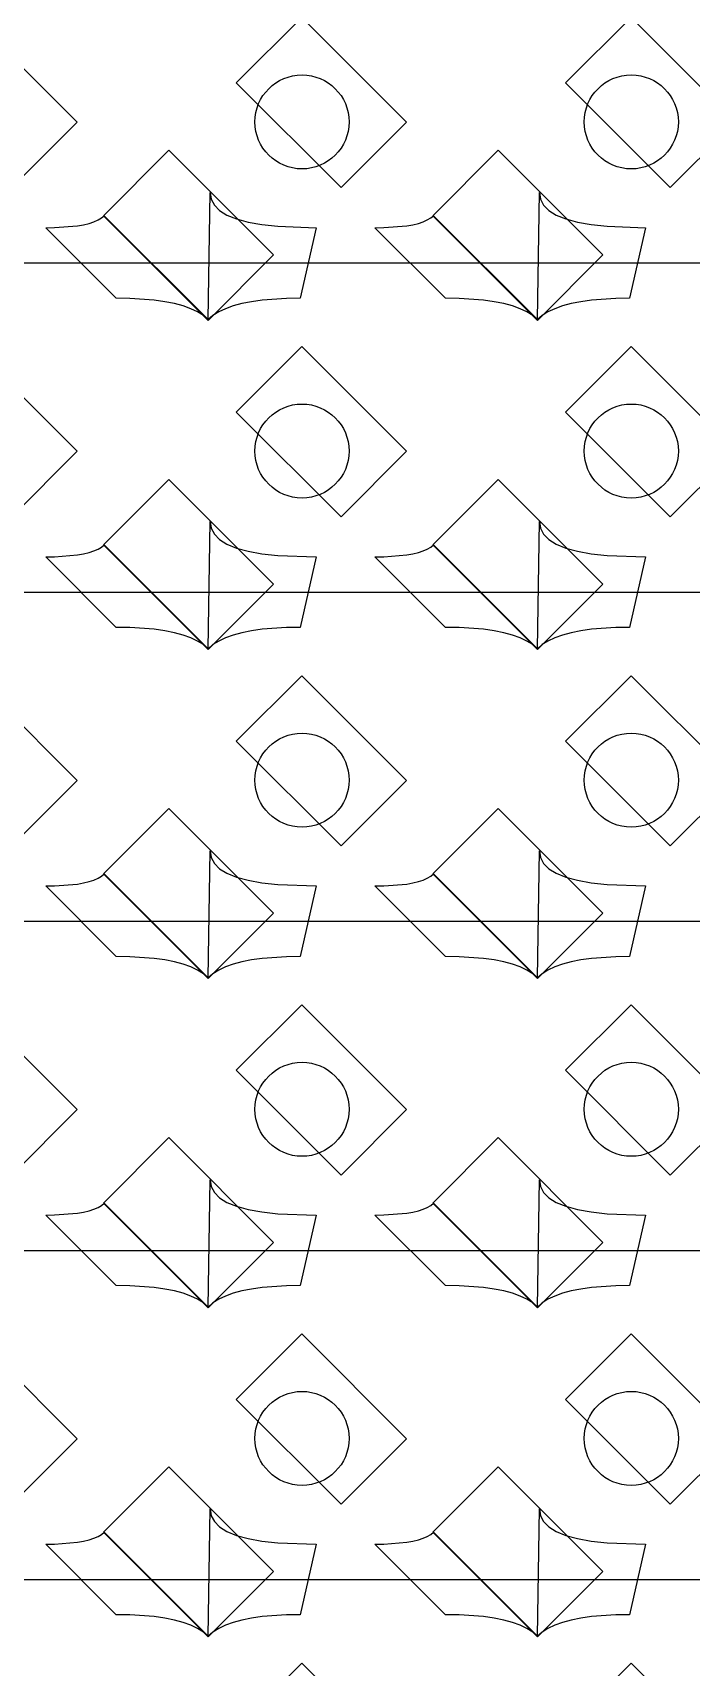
# Model space of a CAD drawing. Header units: inches. Extents: x 0.07 to 4.39, y 0.05 to 2.95.
# Drawn here: x 1.4028 to 1.5428, y 1.8113 to 2.159 of the extents above; entities that cross this region are included whole.
import ezdxf

# ---------------------------------------------------------------- set-up
doc = ezdxf.new("R2010")
doc.units = ezdxf.units.IN
doc.header["$MEASUREMENT"] = 0
doc.layers.add('Top Layer', color=1, linetype='Continuous')

# ---------------------------------------------------------------- blocks, each defined once
blk = doc.blocks.new('0805_P_______________237')
at = {"layer": 'Top Layer'}
for p, q in [((-0.03937, 0.01575), (-0.01969, 0.01575)), ((-0.03937, -0.01575), (-0.03937, 0.01575)), ((-0.01969, 0.01575), (-0.01969, -0.01575)), ((0.01969, 0.01575), (0.03937, 0.01575)), ((0.01969, -0.01575), (0.01969, 0.01575)), ((0.03937, 0.01575), (0.03937, -0.01575)), ((-0.01969, -0.01575), (-0.03937, -0.01575)), ((0.03937, -0.01575), (0.01969, -0.01575))]:
    blk.add_line(p, q, dxfattribs=at)
blk = doc.blocks.new('0805_P_______________238')
at = {"layer": 'Top Layer'}
for p, q in [((-0.03937, 0.01575), (-0.01969, 0.01575)), ((-0.03937, -0.01575), (-0.03937, 0.01575)), ((-0.01969, 0.01575), (-0.01969, -0.01575)), ((0.01969, 0.01575), (0.03937, 0.01575)), ((0.01969, -0.01575), (0.01969, 0.01575)), ((0.03937, 0.01575), (0.03937, -0.01575)), ((-0.01969, -0.01575), (-0.03937, -0.01575)), ((0.03937, -0.01575), (0.01969, -0.01575))]:
    blk.add_line(p, q, dxfattribs=at)
blk = doc.blocks.new('0805_P_______________239')
at = {"layer": 'Top Layer'}
for p, q in [((-0.03937, 0.01575), (-0.01969, 0.01575)), ((-0.03937, -0.01575), (-0.03937, 0.01575)), ((-0.01969, 0.01575), (-0.01969, -0.01575)), ((0.01969, 0.01575), (0.03937, 0.01575)), ((0.01969, -0.01575), (0.01969, 0.01575)), ((0.03937, 0.01575), (0.03937, -0.01575)), ((-0.01969, -0.01575), (-0.03937, -0.01575)), ((0.03937, -0.01575), (0.01969, -0.01575))]:
    blk.add_line(p, q, dxfattribs=at)
blk = doc.blocks.new('0805_P_______________277')
at = {"layer": 'Top Layer'}
for p, q in [((-0.03937, 0.01575), (-0.01969, 0.01575)), ((-0.03937, -0.01575), (-0.03937, 0.01575)), ((-0.01969, 0.01575), (-0.01969, -0.01575)), ((0.01969, 0.01575), (0.03937, 0.01575)), ((0.01969, -0.01575), (0.01969, 0.01575)), ((0.03937, 0.01575), (0.03937, -0.01575)), ((-0.01969, -0.01575), (-0.03937, -0.01575)), ((0.03937, -0.01575), (0.01969, -0.01575))]:
    blk.add_line(p, q, dxfattribs=at)
blk = doc.blocks.new('0805_P_______________278')
at = {"layer": 'Top Layer'}
for p, q in [((-0.03937, 0.01575), (-0.01969, 0.01575)), ((-0.03937, -0.01575), (-0.03937, 0.01575)), ((-0.01969, 0.01575), (-0.01969, -0.01575)), ((0.01969, 0.01575), (0.03937, 0.01575)), ((0.01969, -0.01575), (0.01969, 0.01575)), ((0.03937, 0.01575), (0.03937, -0.01575)), ((-0.01969, -0.01575), (-0.03937, -0.01575)), ((0.03937, -0.01575), (0.01969, -0.01575))]:
    blk.add_line(p, q, dxfattribs=at)
blk = doc.blocks.new('0805_P_______________279')
at = {"layer": 'Top Layer'}
for p, q in [((-0.03937, 0.01575), (-0.01969, 0.01575)), ((-0.03937, -0.01575), (-0.03937, 0.01575)), ((-0.01969, 0.01575), (-0.01969, -0.01575)), ((0.01969, 0.01575), (0.03937, 0.01575)), ((0.01969, -0.01575), (0.01969, 0.01575)), ((0.03937, 0.01575), (0.03937, -0.01575)), ((-0.01969, -0.01575), (-0.03937, -0.01575)), ((0.03937, -0.01575), (0.01969, -0.01575))]:
    blk.add_line(p, q, dxfattribs=at)
blk = doc.blocks.new('0805_P_______________317')
at = {"layer": 'Top Layer'}
for p, q in [((-0.03937, 0.01575), (-0.01969, 0.01575)), ((-0.03937, -0.01575), (-0.03937, 0.01575)), ((-0.01969, 0.01575), (-0.01969, -0.01575)), ((0.01969, 0.01575), (0.03937, 0.01575)), ((0.01969, -0.01575), (0.01969, 0.01575)), ((0.03937, 0.01575), (0.03937, -0.01575)), ((-0.01969, -0.01575), (-0.03937, -0.01575)), ((0.03937, -0.01575), (0.01969, -0.01575))]:
    blk.add_line(p, q, dxfattribs=at)
blk = doc.blocks.new('0805_P_______________318')
at = {"layer": 'Top Layer'}
for p, q in [((-0.03937, 0.01575), (-0.01969, 0.01575)), ((-0.03937, -0.01575), (-0.03937, 0.01575)), ((-0.01969, 0.01575), (-0.01969, -0.01575)), ((0.01969, 0.01575), (0.03937, 0.01575)), ((0.01969, -0.01575), (0.01969, 0.01575)), ((0.03937, 0.01575), (0.03937, -0.01575)), ((-0.01969, -0.01575), (-0.03937, -0.01575)), ((0.03937, -0.01575), (0.01969, -0.01575))]:
    blk.add_line(p, q, dxfattribs=at)
blk = doc.blocks.new('0805_P_______________319')
at = {"layer": 'Top Layer'}
for p, q in [((-0.03937, 0.01575), (-0.01969, 0.01575)), ((-0.03937, -0.01575), (-0.03937, 0.01575)), ((-0.01969, 0.01575), (-0.01969, -0.01575)), ((0.01969, 0.01575), (0.03937, 0.01575)), ((0.01969, -0.01575), (0.01969, 0.01575)), ((0.03937, 0.01575), (0.03937, -0.01575)), ((-0.01969, -0.01575), (-0.03937, -0.01575)), ((0.03937, -0.01575), (0.01969, -0.01575))]:
    blk.add_line(p, q, dxfattribs=at)
blk = doc.blocks.new('0805_P_______________357')
at = {"layer": 'Top Layer'}
for p, q in [((-0.03937, 0.01575), (-0.01969, 0.01575)), ((-0.03937, -0.01575), (-0.03937, 0.01575)), ((-0.01969, 0.01575), (-0.01969, -0.01575)), ((0.01969, 0.01575), (0.03937, 0.01575)), ((0.01969, -0.01575), (0.01969, 0.01575)), ((0.03937, 0.01575), (0.03937, -0.01575)), ((-0.01969, -0.01575), (-0.03937, -0.01575)), ((0.03937, -0.01575), (0.01969, -0.01575))]:
    blk.add_line(p, q, dxfattribs=at)
blk = doc.blocks.new('0805_P_______________358')
at = {"layer": 'Top Layer'}
for p, q in [((-0.03937, 0.01575), (-0.01969, 0.01575)), ((-0.03937, -0.01575), (-0.03937, 0.01575)), ((-0.01969, 0.01575), (-0.01969, -0.01575)), ((0.01969, 0.01575), (0.03937, 0.01575)), ((0.01969, -0.01575), (0.01969, 0.01575)), ((0.03937, 0.01575), (0.03937, -0.01575)), ((-0.01969, -0.01575), (-0.03937, -0.01575)), ((0.03937, -0.01575), (0.01969, -0.01575))]:
    blk.add_line(p, q, dxfattribs=at)
blk = doc.blocks.new('0805_P_______________359')
at = {"layer": 'Top Layer'}
for p, q in [((-0.03937, 0.01575), (-0.01969, 0.01575)), ((-0.03937, -0.01575), (-0.03937, 0.01575)), ((-0.01969, 0.01575), (-0.01969, -0.01575)), ((0.01969, 0.01575), (0.03937, 0.01575)), ((0.01969, -0.01575), (0.01969, 0.01575)), ((0.03937, 0.01575), (0.03937, -0.01575)), ((-0.01969, -0.01575), (-0.03937, -0.01575)), ((0.03937, -0.01575), (0.01969, -0.01575))]:
    blk.add_line(p, q, dxfattribs=at)
blk = doc.blocks.new('0805_P_______________397')
at = {"layer": 'Top Layer'}
for p, q in [((-0.03937, 0.01575), (-0.01969, 0.01575)), ((-0.03937, -0.01575), (-0.03937, 0.01575)), ((-0.01969, 0.01575), (-0.01969, -0.01575)), ((0.01969, 0.01575), (0.03937, 0.01575)), ((0.01969, -0.01575), (0.01969, 0.01575)), ((0.03937, 0.01575), (0.03937, -0.01575)), ((-0.01969, -0.01575), (-0.03937, -0.01575)), ((0.03937, -0.01575), (0.01969, -0.01575))]:
    blk.add_line(p, q, dxfattribs=at)
blk = doc.blocks.new('0805_P_______________398')
at = {"layer": 'Top Layer'}
for p, q in [((-0.03937, 0.01575), (-0.01969, 0.01575)), ((-0.03937, -0.01575), (-0.03937, 0.01575)), ((-0.01969, 0.01575), (-0.01969, -0.01575)), ((0.01969, 0.01575), (0.03937, 0.01575)), ((0.01969, -0.01575), (0.01969, 0.01575)), ((0.03937, 0.01575), (0.03937, -0.01575)), ((-0.01969, -0.01575), (-0.03937, -0.01575)), ((0.03937, -0.01575), (0.01969, -0.01575))]:
    blk.add_line(p, q, dxfattribs=at)
blk = doc.blocks.new('0805_P_______________399')
at = {"layer": 'Top Layer'}
for p, q in [((-0.03937, 0.01575), (-0.01969, 0.01575)), ((-0.03937, -0.01575), (-0.03937, 0.01575)), ((-0.01969, 0.01575), (-0.01969, -0.01575)), ((0.01969, 0.01575), (0.03937, 0.01575)), ((0.01969, -0.01575), (0.01969, 0.01575)), ((0.03937, 0.01575), (0.03937, -0.01575)), ((-0.01969, -0.01575), (-0.03937, -0.01575)), ((0.03937, -0.01575), (0.01969, -0.01575))]:
    blk.add_line(p, q, dxfattribs=at)
blk = doc.blocks.new('0805_P_______________437')
at = {"layer": 'Top Layer'}
for p, q in [((-0.03937, 0.01575), (-0.01969, 0.01575)), ((-0.03937, -0.01575), (-0.03937, 0.01575)), ((-0.01969, 0.01575), (-0.01969, -0.01575)), ((0.01969, 0.01575), (0.03937, 0.01575)), ((0.01969, -0.01575), (0.01969, 0.01575)), ((0.03937, 0.01575), (0.03937, -0.01575)), ((-0.01969, -0.01575), (-0.03937, -0.01575)), ((0.03937, -0.01575), (0.01969, -0.01575))]:
    blk.add_line(p, q, dxfattribs=at)
blk = doc.blocks.new('0805_P_______________438')
at = {"layer": 'Top Layer'}
for p, q in [((-0.03937, 0.01575), (-0.01969, 0.01575)), ((-0.03937, -0.01575), (-0.03937, 0.01575)), ((-0.01969, 0.01575), (-0.01969, -0.01575)), ((0.01969, 0.01575), (0.03937, 0.01575)), ((0.01969, -0.01575), (0.01969, 0.01575)), ((0.03937, 0.01575), (0.03937, -0.01575)), ((-0.01969, -0.01575), (-0.03937, -0.01575)), ((0.03937, -0.01575), (0.01969, -0.01575))]:
    blk.add_line(p, q, dxfattribs=at)
blk = doc.blocks.new('0805_P_______________439')
at = {"layer": 'Top Layer'}
for p, q in [((-0.03937, 0.01575), (-0.01969, 0.01575)), ((-0.03937, -0.01575), (-0.03937, 0.01575)), ((-0.01969, 0.01575), (-0.01969, -0.01575)), ((0.01969, 0.01575), (0.03937, 0.01575)), ((0.01969, -0.01575), (0.01969, 0.01575)), ((0.03937, 0.01575), (0.03937, -0.01575)), ((-0.01969, -0.01575), (-0.03937, -0.01575)), ((0.03937, -0.01575), (0.01969, -0.01575))]:
    blk.add_line(p, q, dxfattribs=at)

msp = doc.modelspace()

# ---------------------------------------------------------------- linework, layer by layer
at = {"layer": 'Top Layer'}
for p, q in [((1.44005, 2.09795), (1.44051, 2.125)), ((1.44051, 2.125), (1.44071, 2.12357)), ((1.51005, 2.09795), (1.51051, 2.125)), ((1.51051, 2.125), (1.51071, 2.12357)), ((1.44071, 2.12357), (1.44137, 2.1223)), ((1.44137, 2.1223), (1.44248, 2.12117)), ((1.44248, 2.12117), (1.44405, 2.1202)), ((1.51071, 2.12357), (1.51137, 2.1223)), ((1.51137, 2.1223), (1.51248, 2.12117)), ((1.51248, 2.12117), (1.51405, 2.1202)), ((1.40551, 2.1175), (1.40741, 2.11753)), ((1.42051, 2.1025), (1.40551, 2.1175)), ((1.40741, 2.11753), (1.41225, 2.11791)), ((1.41225, 2.11791), (1.41356, 2.11814)), ((1.41356, 2.11814), (1.41474, 2.11842)), ((1.41474, 2.11842), (1.41576, 2.11875)), ((1.41576, 2.11875), (1.41664, 2.11914)), ((1.41664, 2.11914), (1.41737, 2.11957)), ((1.41737, 2.11957), (1.41795, 2.12005)), ((1.41795, 2.12005), (1.44005, 2.09795)), ((1.44405, 2.1202), (1.44607, 2.11937)), ((1.44607, 2.11937), (1.44855, 2.1187)), ((1.44855, 2.1187), (1.45148, 2.11817)), ((1.45148, 2.11817), (1.45487, 2.1178)), ((1.45487, 2.1178), (1.46301, 2.1175)), ((1.46301, 2.1175), (1.4596, 2.1025)), ((1.47551, 2.1175), (1.47741, 2.11753)), ((1.49051, 2.1025), (1.47551, 2.1175)), ((1.47741, 2.11753), (1.48225, 2.11791)), ((1.48225, 2.11791), (1.48356, 2.11814)), ((1.48356, 2.11814), (1.48474, 2.11842)), ((1.48474, 2.11842), (1.48576, 2.11875)), ((1.48576, 2.11875), (1.48664, 2.11914)), ((1.48664, 2.11914), (1.48737, 2.11957)), ((1.48737, 2.11957), (1.48795, 2.12005)), ((1.48795, 2.12005), (1.51005, 2.09795)), ((1.51405, 2.1202), (1.51607, 2.11937)), ((1.51607, 2.11937), (1.51855, 2.1187)), ((1.51855, 2.1187), (1.52148, 2.11817)), ((1.52148, 2.11817), (1.52487, 2.1178)), ((1.52487, 2.1178), (1.53301, 2.1175)), ((1.53301, 2.1175), (1.5296, 2.1025)), ((1.22588, 2.11), (1.43588, 2.11)), ((1.43588, 2.11), (1.50588, 2.11)), ((1.50588, 2.11), (1.71588, 2.11)), ((1.4234, 2.10245), (1.42051, 2.1025)), ((1.42857, 2.10209), (1.4234, 2.10245)), ((1.43084, 2.10177), (1.42857, 2.10209)), ((1.4329, 2.10136), (1.43084, 2.10177)), ((1.43475, 2.10086), (1.4329, 2.10136)), ((1.43639, 2.10027), (1.43475, 2.10086)), ((1.43782, 2.09959), (1.43639, 2.10027)), ((1.44372, 2.10027), (1.44229, 2.09959)), ((1.44536, 2.10086), (1.44372, 2.10027)), ((1.44721, 2.10136), (1.44536, 2.10086)), ((1.44927, 2.10177), (1.44721, 2.10136)), ((1.45154, 2.10209), (1.44927, 2.10177)), ((1.45671, 2.10245), (1.45154, 2.10209)), ((1.4596, 2.1025), (1.45671, 2.10245)), ((1.4934, 2.10245), (1.49051, 2.1025)), ((1.49857, 2.10209), (1.4934, 2.10245)), ((1.50084, 2.10177), (1.49857, 2.10209)), ((1.5029, 2.10136), (1.50084, 2.10177)), ((1.50475, 2.10086), (1.5029, 2.10136)), ((1.50639, 2.10027), (1.50475, 2.10086)), ((1.50782, 2.09959), (1.50639, 2.10027)), ((1.51372, 2.10027), (1.51229, 2.09959)), ((1.51536, 2.10086), (1.51372, 2.10027)), ((1.51721, 2.10136), (1.51536, 2.10086)), ((1.51927, 2.10177), (1.51721, 2.10136)), ((1.52154, 2.10209), (1.51927, 2.10177)), ((1.52671, 2.10245), (1.52154, 2.10209)), ((1.5296, 2.1025), (1.52671, 2.10245)), ((1.43904, 2.09882), (1.43782, 2.09959)), ((1.44005, 2.09795), (1.43904, 2.09882)), ((1.44107, 2.09882), (1.44005, 2.09795)), ((1.44229, 2.09959), (1.44107, 2.09882)), ((1.50904, 2.09882), (1.50782, 2.09959)), ((1.51005, 2.09795), (1.50904, 2.09882)), ((1.51107, 2.09882), (1.51005, 2.09795)), ((1.51229, 2.09959), (1.51107, 2.09882)), ((1.44005, 2.02795), (1.44051, 2.055)), ((1.44051, 2.055), (1.44071, 2.05357)), ((1.51005, 2.02795), (1.51051, 2.055)), ((1.51051, 2.055), (1.51071, 2.05357)), ((1.44071, 2.05357), (1.44137, 2.0523)), ((1.44137, 2.0523), (1.44248, 2.05117)), ((1.51071, 2.05357), (1.51137, 2.0523)), ((1.51137, 2.0523), (1.51248, 2.05117)), ((1.40741, 2.04753), (1.41225, 2.04791)), ((1.41225, 2.04791), (1.41356, 2.04814)), ((1.41356, 2.04814), (1.41474, 2.04842)), ((1.41474, 2.04842), (1.41576, 2.04875)), ((1.41576, 2.04875), (1.41664, 2.04914)), ((1.41664, 2.04914), (1.41737, 2.04957)), ((1.41737, 2.04957), (1.41795, 2.05005)), ((1.41795, 2.05005), (1.44005, 2.02795)), ((1.44248, 2.05117), (1.44405, 2.0502)), ((1.44405, 2.0502), (1.44607, 2.04937)), ((1.44607, 2.04937), (1.44855, 2.0487)), ((1.44855, 2.0487), (1.45148, 2.04817)), ((1.45148, 2.04817), (1.45487, 2.0478)), ((1.45487, 2.0478), (1.46301, 2.0475)), ((1.47741, 2.04753), (1.48225, 2.04791)), ((1.48225, 2.04791), (1.48356, 2.04814)), ((1.48356, 2.04814), (1.48474, 2.04842)), ((1.48474, 2.04842), (1.48576, 2.04875)), ((1.48576, 2.04875), (1.48664, 2.04914)), ((1.48664, 2.04914), (1.48737, 2.04957)), ((1.48737, 2.04957), (1.48795, 2.05005)), ((1.48795, 2.05005), (1.51005, 2.02795)), ((1.51248, 2.05117), (1.51405, 2.0502)), ((1.51405, 2.0502), (1.51607, 2.04937)), ((1.51607, 2.04937), (1.51855, 2.0487)), ((1.51855, 2.0487), (1.52148, 2.04817)), ((1.52148, 2.04817), (1.52487, 2.0478)), ((1.52487, 2.0478), (1.53301, 2.0475)), ((1.40551, 2.0475), (1.40741, 2.04753)), ((1.42051, 2.0325), (1.40551, 2.0475)), ((1.46301, 2.0475), (1.4596, 2.0325)), ((1.47551, 2.0475), (1.47741, 2.04753)), ((1.49051, 2.0325), (1.47551, 2.0475)), ((1.53301, 2.0475), (1.5296, 2.0325)), ((1.22588, 2.04), (1.43588, 2.04)), ((1.43588, 2.04), (1.50588, 2.04)), ((1.50588, 2.04), (1.64588, 2.04)), ((1.4234, 2.03245), (1.42051, 2.0325)), ((1.42857, 2.03209), (1.4234, 2.03245)), ((1.43084, 2.03177), (1.42857, 2.03209)), ((1.4329, 2.03136), (1.43084, 2.03177)), ((1.43475, 2.03086), (1.4329, 2.03136)), ((1.43639, 2.03027), (1.43475, 2.03086)), ((1.44536, 2.03086), (1.44372, 2.03027)), ((1.44721, 2.03136), (1.44536, 2.03086)), ((1.44927, 2.03177), (1.44721, 2.03136)), ((1.45154, 2.03209), (1.44927, 2.03177)), ((1.45671, 2.03245), (1.45154, 2.03209)), ((1.4596, 2.0325), (1.45671, 2.03245)), ((1.4934, 2.03245), (1.49051, 2.0325)), ((1.49857, 2.03209), (1.4934, 2.03245)), ((1.50084, 2.03177), (1.49857, 2.03209)), ((1.5029, 2.03136), (1.50084, 2.03177)), ((1.50475, 2.03086), (1.5029, 2.03136)), ((1.50639, 2.03027), (1.50475, 2.03086)), ((1.51536, 2.03086), (1.51372, 2.03027)), ((1.51721, 2.03136), (1.51536, 2.03086)), ((1.51927, 2.03177), (1.51721, 2.03136)), ((1.52154, 2.03209), (1.51927, 2.03177)), ((1.52671, 2.03245), (1.52154, 2.03209)), ((1.5296, 2.0325), (1.52671, 2.03245)), ((1.43782, 2.02959), (1.43639, 2.03027)), ((1.43904, 2.02882), (1.43782, 2.02959)), ((1.44005, 2.02795), (1.43904, 2.02882)), ((1.44107, 2.02882), (1.44005, 2.02795)), ((1.44229, 2.02959), (1.44107, 2.02882)), ((1.44372, 2.03027), (1.44229, 2.02959)), ((1.50782, 2.02959), (1.50639, 2.03027)), ((1.50904, 2.02882), (1.50782, 2.02959)), ((1.51005, 2.02795), (1.50904, 2.02882)), ((1.51107, 2.02882), (1.51005, 2.02795)), ((1.51229, 2.02959), (1.51107, 2.02882)), ((1.51372, 2.03027), (1.51229, 2.02959)), ((1.44005, 1.95795), (1.44051, 1.985)), ((1.44051, 1.985), (1.44071, 1.98357)), ((1.44071, 1.98357), (1.44137, 1.9823)), ((1.44137, 1.9823), (1.44248, 1.98117)), ((1.51005, 1.95795), (1.51051, 1.985)), ((1.51051, 1.985), (1.51071, 1.98357)), ((1.51071, 1.98357), (1.51137, 1.9823)), ((1.51137, 1.9823), (1.51248, 1.98117)), ((1.41356, 1.97814), (1.41474, 1.97842)), ((1.41474, 1.97842), (1.41576, 1.97875)), ((1.41576, 1.97875), (1.41664, 1.97914)), ((1.41664, 1.97914), (1.41737, 1.97957)), ((1.41737, 1.97957), (1.41795, 1.98005)), ((1.41795, 1.98005), (1.44005, 1.95795)), ((1.44248, 1.98117), (1.44405, 1.9802)), ((1.44405, 1.9802), (1.44607, 1.97937)), ((1.44607, 1.97937), (1.44855, 1.9787)), ((1.44855, 1.9787), (1.45148, 1.97817)), ((1.45148, 1.97817), (1.45487, 1.9778)), ((1.48356, 1.97814), (1.48474, 1.97842)), ((1.48474, 1.97842), (1.48576, 1.97875)), ((1.48576, 1.97875), (1.48664, 1.97914)), ((1.48664, 1.97914), (1.48737, 1.97957)), ((1.48737, 1.97957), (1.48795, 1.98005)), ((1.48795, 1.98005), (1.51005, 1.95795)), ((1.51248, 1.98117), (1.51405, 1.9802)), ((1.51405, 1.9802), (1.51607, 1.97937)), ((1.51607, 1.97937), (1.51855, 1.9787)), ((1.51855, 1.9787), (1.52148, 1.97817)), ((1.52148, 1.97817), (1.52487, 1.9778)), ((1.40551, 1.9775), (1.40741, 1.97753)), ((1.42051, 1.9625), (1.40551, 1.9775)), ((1.40741, 1.97753), (1.41225, 1.97791)), ((1.41225, 1.97791), (1.41356, 1.97814)), ((1.45487, 1.9778), (1.46301, 1.9775)), ((1.46301, 1.9775), (1.4596, 1.9625)), ((1.47551, 1.9775), (1.47741, 1.97753)), ((1.49051, 1.9625), (1.47551, 1.9775)), ((1.47741, 1.97753), (1.48225, 1.97791)), ((1.48225, 1.97791), (1.48356, 1.97814)), ((1.52487, 1.9778), (1.53301, 1.9775)), ((1.53301, 1.9775), (1.5296, 1.9625)), ((1.29588, 1.97), (1.43588, 1.97)), ((1.43588, 1.97), (1.50588, 1.97)), ((1.50588, 1.97), (1.85588, 1.97)), ((1.4234, 1.96245), (1.42051, 1.9625)), ((1.42857, 1.96209), (1.4234, 1.96245)), ((1.43084, 1.96177), (1.42857, 1.96209)), ((1.4329, 1.96136), (1.43084, 1.96177)), ((1.43475, 1.96086), (1.4329, 1.96136)), ((1.43639, 1.96027), (1.43475, 1.96086)), ((1.44536, 1.96086), (1.44372, 1.96027)), ((1.44721, 1.96136), (1.44536, 1.96086)), ((1.44927, 1.96177), (1.44721, 1.96136)), ((1.45154, 1.96209), (1.44927, 1.96177)), ((1.45671, 1.96245), (1.45154, 1.96209)), ((1.4596, 1.9625), (1.45671, 1.96245)), ((1.4934, 1.96245), (1.49051, 1.9625)), ((1.49857, 1.96209), (1.4934, 1.96245)), ((1.50084, 1.96177), (1.49857, 1.96209)), ((1.5029, 1.96136), (1.50084, 1.96177)), ((1.50475, 1.96086), (1.5029, 1.96136)), ((1.50639, 1.96027), (1.50475, 1.96086)), ((1.51536, 1.96086), (1.51372, 1.96027)), ((1.51721, 1.96136), (1.51536, 1.96086)), ((1.51927, 1.96177), (1.51721, 1.96136)), ((1.52154, 1.96209), (1.51927, 1.96177)), ((1.52671, 1.96245), (1.52154, 1.96209)), ((1.5296, 1.9625), (1.52671, 1.96245)), ((1.43782, 1.95959), (1.43639, 1.96027)), ((1.43904, 1.95882), (1.43782, 1.95959)), ((1.44005, 1.95795), (1.43904, 1.95882)), ((1.44107, 1.95882), (1.44005, 1.95795)), ((1.44229, 1.95959), (1.44107, 1.95882)), ((1.44372, 1.96027), (1.44229, 1.95959)), ((1.50782, 1.95959), (1.50639, 1.96027)), ((1.50904, 1.95882), (1.50782, 1.95959)), ((1.51005, 1.95795), (1.50904, 1.95882)), ((1.51107, 1.95882), (1.51005, 1.95795)), ((1.51229, 1.95959), (1.51107, 1.95882)), ((1.51372, 1.96027), (1.51229, 1.95959)), ((1.44005, 1.88795), (1.44051, 1.915)), ((1.44051, 1.915), (1.44071, 1.91357)), ((1.44071, 1.91357), (1.44137, 1.9123)), ((1.44137, 1.9123), (1.44248, 1.91117)), ((1.51005, 1.88795), (1.51051, 1.915)), ((1.51051, 1.915), (1.51071, 1.91357)), ((1.51071, 1.91357), (1.51137, 1.9123)), ((1.51137, 1.9123), (1.51248, 1.91117)), ((1.41474, 1.90842), (1.41576, 1.90875)), ((1.41576, 1.90875), (1.41664, 1.90914)), ((1.41664, 1.90914), (1.41737, 1.90957)), ((1.41737, 1.90957), (1.41795, 1.91006)), ((1.41795, 1.91006), (1.44005, 1.88795)), ((1.44248, 1.91117), (1.44405, 1.9102)), ((1.44405, 1.9102), (1.44607, 1.90937)), ((1.44607, 1.90937), (1.44855, 1.9087)), ((1.44855, 1.9087), (1.45148, 1.90817)), ((1.48474, 1.90842), (1.48576, 1.90875)), ((1.48576, 1.90875), (1.48664, 1.90914)), ((1.48664, 1.90914), (1.48737, 1.90957)), ((1.48737, 1.90957), (1.48795, 1.91006)), ((1.48795, 1.91006), (1.51005, 1.88795)), ((1.51248, 1.91117), (1.51405, 1.9102)), ((1.51405, 1.9102), (1.51607, 1.90937)), ((1.51607, 1.90937), (1.51855, 1.9087)), ((1.51855, 1.9087), (1.52148, 1.90817)), ((1.40551, 1.9075), (1.40741, 1.90753)), ((1.42051, 1.8925), (1.40551, 1.9075)), ((1.40741, 1.90753), (1.41225, 1.90791)), ((1.41225, 1.90791), (1.41356, 1.90814)), ((1.41356, 1.90814), (1.41474, 1.90842)), ((1.45148, 1.90817), (1.45487, 1.9078)), ((1.45487, 1.9078), (1.46301, 1.9075)), ((1.46301, 1.9075), (1.4596, 1.8925)), ((1.47551, 1.9075), (1.47741, 1.90753)), ((1.49051, 1.8925), (1.47551, 1.9075)), ((1.47741, 1.90753), (1.48225, 1.90791)), ((1.48225, 1.90791), (1.48356, 1.90814)), ((1.48356, 1.90814), (1.48474, 1.90842)), ((1.52148, 1.90817), (1.52487, 1.9078)), ((1.52487, 1.9078), (1.53301, 1.9075)), ((1.53301, 1.9075), (1.5296, 1.8925)), ((1.29588, 1.9), (1.43588, 1.9)), ((1.43588, 1.9), (1.50588, 1.9)), ((1.50588, 1.9), (1.78588, 1.9)), ((1.4234, 1.89245), (1.42051, 1.8925)), ((1.42857, 1.89209), (1.4234, 1.89245)), ((1.43084, 1.89177), (1.42857, 1.89209)), ((1.4329, 1.89136), (1.43084, 1.89177)), ((1.43475, 1.89086), (1.4329, 1.89136)), ((1.44721, 1.89136), (1.44536, 1.89086)), ((1.44927, 1.89177), (1.44721, 1.89136)), ((1.45154, 1.89209), (1.44927, 1.89177)), ((1.45671, 1.89245), (1.45154, 1.89209)), ((1.4596, 1.8925), (1.45671, 1.89245)), ((1.4934, 1.89245), (1.49051, 1.8925)), ((1.49857, 1.89209), (1.4934, 1.89245)), ((1.50084, 1.89177), (1.49857, 1.89209)), ((1.5029, 1.89136), (1.50084, 1.89177)), ((1.50475, 1.89086), (1.5029, 1.89136)), ((1.51721, 1.89136), (1.51536, 1.89086)), ((1.51927, 1.89177), (1.51721, 1.89136)), ((1.52154, 1.89209), (1.51927, 1.89177)), ((1.52671, 1.89245), (1.52154, 1.89209)), ((1.5296, 1.8925), (1.52671, 1.89245)), ((1.43639, 1.89027), (1.43475, 1.89086)), ((1.43782, 1.88959), (1.43639, 1.89027)), ((1.43904, 1.88882), (1.43782, 1.88959)), ((1.44005, 1.88795), (1.43904, 1.88882)), ((1.44107, 1.88882), (1.44005, 1.88795)), ((1.44229, 1.88959), (1.44107, 1.88882)), ((1.44372, 1.89027), (1.44229, 1.88959)), ((1.44536, 1.89086), (1.44372, 1.89027)), ((1.50639, 1.89027), (1.50475, 1.89086)), ((1.50782, 1.88959), (1.50639, 1.89027)), ((1.50904, 1.88882), (1.50782, 1.88959)), ((1.51005, 1.88795), (1.50904, 1.88882)), ((1.51107, 1.88882), (1.51005, 1.88795)), ((1.51229, 1.88959), (1.51107, 1.88882)), ((1.51372, 1.89027), (1.51229, 1.88959)), ((1.51536, 1.89086), (1.51372, 1.89027)), ((1.44005, 1.81795), (1.44051, 1.845)), ((1.44051, 1.845), (1.44071, 1.84357)), ((1.44071, 1.84357), (1.44137, 1.8423)), ((1.51005, 1.81795), (1.51051, 1.845)), ((1.51051, 1.845), (1.51071, 1.84357)), ((1.51071, 1.84357), (1.51137, 1.8423)), ((1.41576, 1.83875), (1.41664, 1.83914)), ((1.41664, 1.83914), (1.41737, 1.83957)), ((1.41737, 1.83957), (1.41795, 1.84005)), ((1.41795, 1.84005), (1.44005, 1.81795)), ((1.44137, 1.8423), (1.44248, 1.84118)), ((1.44248, 1.84118), (1.44405, 1.8402)), ((1.44405, 1.8402), (1.44607, 1.83937)), ((1.44607, 1.83937), (1.44855, 1.8387)), ((1.48576, 1.83875), (1.48664, 1.83914)), ((1.48664, 1.83914), (1.48737, 1.83957)), ((1.48737, 1.83957), (1.48795, 1.84005)), ((1.48795, 1.84005), (1.51005, 1.81795)), ((1.51137, 1.8423), (1.51248, 1.84118)), ((1.51248, 1.84118), (1.51405, 1.8402)), ((1.51405, 1.8402), (1.51607, 1.83937)), ((1.51607, 1.83937), (1.51855, 1.8387)), ((1.40551, 1.8375), (1.40741, 1.83753)), ((1.42051, 1.8225), (1.40551, 1.8375)), ((1.40741, 1.83753), (1.41225, 1.83791)), ((1.41225, 1.83791), (1.41356, 1.83814)), ((1.41356, 1.83814), (1.41474, 1.83842)), ((1.41474, 1.83842), (1.41576, 1.83875)), ((1.44855, 1.8387), (1.45148, 1.83817)), ((1.45148, 1.83817), (1.45487, 1.8378)), ((1.45487, 1.8378), (1.46301, 1.8375)), ((1.46301, 1.8375), (1.4596, 1.8225)), ((1.47551, 1.8375), (1.47741, 1.83753)), ((1.49051, 1.8225), (1.47551, 1.8375)), ((1.47741, 1.83753), (1.48225, 1.83791)), ((1.48225, 1.83791), (1.48356, 1.83814)), ((1.48356, 1.83814), (1.48474, 1.83842)), ((1.48474, 1.83842), (1.48576, 1.83875)), ((1.51855, 1.8387), (1.52148, 1.83817)), ((1.52148, 1.83817), (1.52487, 1.8378)), ((1.52487, 1.8378), (1.53301, 1.8375)), ((1.53301, 1.8375), (1.5296, 1.8225)), ((1.29588, 1.83), (1.57588, 1.83)), ((1.4234, 1.82245), (1.42051, 1.8225)), ((1.42857, 1.82209), (1.4234, 1.82245)), ((1.43084, 1.82177), (1.42857, 1.82209)), ((1.4329, 1.82136), (1.43084, 1.82177)), ((1.44927, 1.82177), (1.44721, 1.82136)), ((1.45154, 1.82209), (1.44927, 1.82177)), ((1.45671, 1.82245), (1.45154, 1.82209)), ((1.4596, 1.8225), (1.45671, 1.82245)), ((1.4934, 1.82245), (1.49051, 1.8225)), ((1.49857, 1.82209), (1.4934, 1.82245)), ((1.50084, 1.82177), (1.49857, 1.82209)), ((1.5029, 1.82136), (1.50084, 1.82177)), ((1.51927, 1.82177), (1.51721, 1.82136)), ((1.52154, 1.82209), (1.51927, 1.82177)), ((1.52671, 1.82245), (1.52154, 1.82209)), ((1.5296, 1.8225), (1.52671, 1.82245)), ((1.43475, 1.82086), (1.4329, 1.82136)), ((1.43639, 1.82027), (1.43475, 1.82086)), ((1.43782, 1.81959), (1.43639, 1.82027)), ((1.43904, 1.81882), (1.43782, 1.81959)), ((1.44005, 1.81795), (1.43904, 1.81882)), ((1.44107, 1.81882), (1.44005, 1.81795)), ((1.44229, 1.81959), (1.44107, 1.81882)), ((1.44372, 1.82027), (1.44229, 1.81959)), ((1.44536, 1.82086), (1.44372, 1.82027)), ((1.44721, 1.82136), (1.44536, 1.82086)), ((1.50475, 1.82086), (1.5029, 1.82136)), ((1.50639, 1.82027), (1.50475, 1.82086)), ((1.50782, 1.81959), (1.50639, 1.82027)), ((1.50904, 1.81882), (1.50782, 1.81959)), ((1.51005, 1.81795), (1.50904, 1.81882)), ((1.51107, 1.81882), (1.51005, 1.81795)), ((1.51229, 1.81959), (1.51107, 1.81882)), ((1.51372, 1.82027), (1.51229, 1.81959)), ((1.51536, 1.82086), (1.51372, 1.82027)), ((1.51721, 1.82136), (1.51536, 1.82086))]:
    msp.add_line(p, q, dxfattribs=at)
for centre in [(1.46, 2.14), (1.53, 2.14), (1.46, 2.07), (1.53, 2.07), (1.46, 2), (1.53, 2), (1.46, 1.93), (1.53, 1.93), (1.46, 1.86), (1.53, 1.86)]:
    msp.add_circle(centre, 0.01, dxfattribs=at)

# ---------------------------------------------------------------- block references
at = {"rotation": 45}
for name, p in [('0805_P_______________239', (1.415, 2.165)), ('0805_P_______________238', (1.485, 2.165)), ('0805_P_______________237', (1.555, 2.165)), ('0805_P_______________279', (1.415, 2.095)), ('0805_P_______________278', (1.485, 2.095)), ('0805_P_______________277', (1.555, 2.095)), ('0805_P_______________319', (1.415, 2.025)), ('0805_P_______________318', (1.485, 2.025)), ('0805_P_______________317', (1.555, 2.025)), ('0805_P_______________359', (1.415, 1.955)), ('0805_P_______________358', (1.485, 1.955)), ('0805_P_______________357', (1.555, 1.955)), ('0805_P_______________399', (1.415, 1.885)), ('0805_P_______________398', (1.485, 1.885)), ('0805_P_______________397', (1.555, 1.885)), ('0805_P_______________439', (1.415, 1.815)), ('0805_P_______________438', (1.485, 1.815)), ('0805_P_______________437', (1.555, 1.815))]:
    msp.add_blockref(name, p, dxfattribs=at)

doc.saveas('drawing.dxf')
